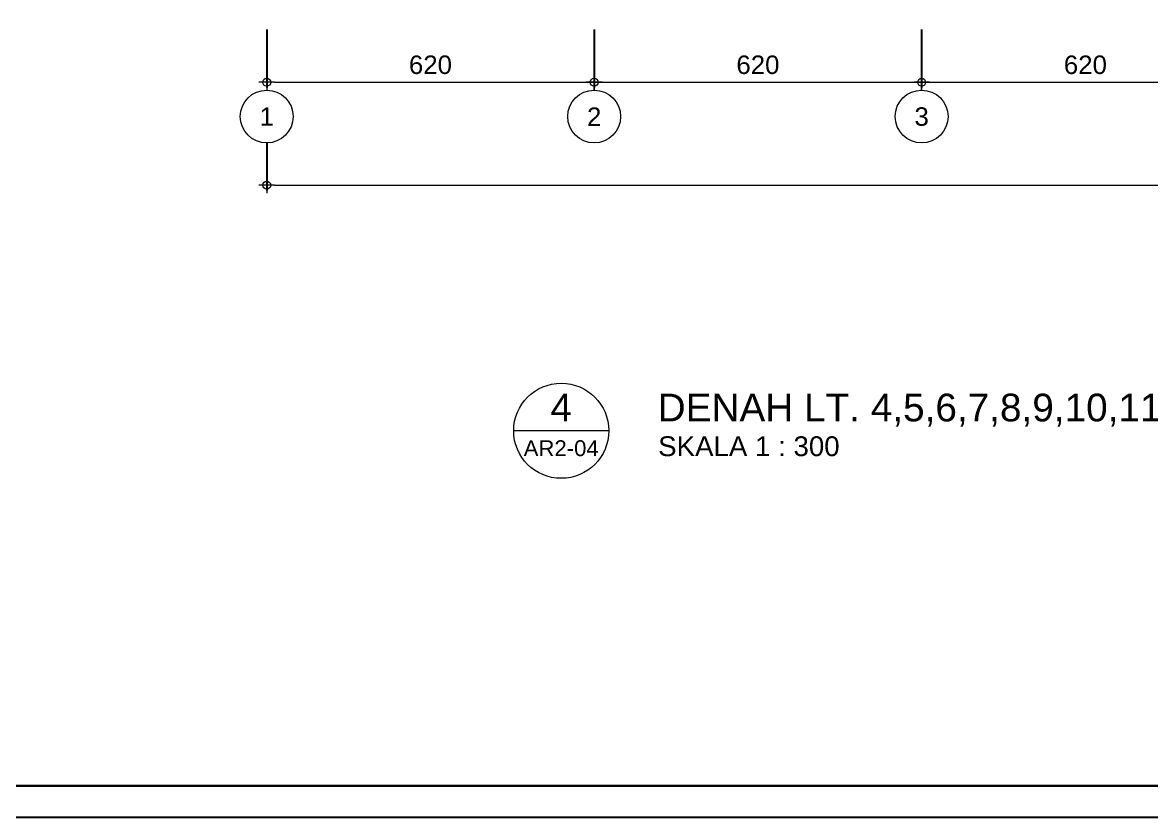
# Model space of a CAD drawing. Header units: millimetres. Extents: x -324 to 75, y -297 to 212.
# Drawn here: x -285.41 to -264.04, y 122.41 to 137.46 of the extents above; entities that cross this region are included whole.
import ezdxf
from ezdxf.enums import TextEntityAlignment as Align

# ---------------------------------------------------------------- set-up
doc = ezdxf.new("R2010")
doc.units = ezdxf.units.MM
doc.layers.get('defpoints').update_dxf_attribs({"color": 1})
for name, color, linetype, lineweight in [('KOP', 7, 'Continuous', 20), ('KOP GARIS', 1, 'Continuous', 30), ('NOT', 7, 'Continuous', 20), ('u', 6, 'Continuous', 20)]:
    doc.layers.add(name, color=color, linetype=linetype, lineweight=lineweight)
doc.styles.add('BOLD', font='arial.ttf')
doc.styles.add('S', font='simplex', dxfattribs={"width": 0.75})
doc.styles.get("Standard").update_dxf_attribs({"font": 'arial.ttf'})
doc.dimstyles.new('sk-100', dxfattribs={"dimtxt": 0.35, "dimasz": 0.15, "dimexe": 0.1, "dimexo": 0, "dimgap": 0.15, "dimtad": 1, "dimdec": 0, "dimlfac": 100, "dimzin": 0, "dimdsep": 46, "dimtxsty": 'Standard', "dimblk": 'BULAT', "dimcen": 0.09, "dimclrd": 256, "dimclre": 256, "dimclrt": 256, "dimadec": 0, "dimazin": 0, "dimtfac": 1, "dimtdec": 0, "dimtofl": 0, "dimtmove": 0, "dimatfit": 3, "dimldrblk": 'BULAT', "dimfxl": 1, "dimtolj": 1, "dimtzin": 0, "dimlwd": -1, "dimarcsym": 0})

# ---------------------------------------------------------------- blocks, each defined once
blk = doc.blocks.new('Ndtpd')
blk.add_line((0.747, 0), (-0.747, 0))
blk.add_circle((0, 0), 0.747)
at = {"flags": 4}
for tag, height, p in [('NO', 0.5, (0, 0.148)), ('NOLBR', 0.3, (0, -0.398))]:
    blk.add_attdef(tag, text='', height=height, dxfattribs=at).set_placement(p, align=Align.CENTER)
for tag, p, height in [('NDTPD', (1.516, 0.148), 0.5), ('SKALA', (1.523, -0.398), 0.3)]:
    blk.add_attdef(tag, p, '', height=height, dxfattribs=at)
blk = doc.blocks.new('KOP A3 DED')
blk.add_lwpolyline([(-21, 29.697), (21, 29.697), (21, 0), (-21, 0), (-21, 29.697)])
at = {"layer": 'KOP GARIS'}
blk.add_lwpolyline([(-20.8, 29.497), (20.8, 29.497), (20.8, 0.2), (-20.8, 0.2)], close=True, dxfattribs=at)
at = {"layer": 'KOP', "style": 'BOLD'}
for tag, p in [('JUDUL1', (15.9445, 4.0923)), ('JUDUL2', (15.9445, 3.7473)), ('JUDUL3', (15.9445, 3.4272)), ('NO', (17.2146, 1.1006)), ('REFF', (17.207, 0.7266)), ('FILE', (17.1894, 0.3359))]:
    blk.add_attdef(tag, p, '', height=0.12, dxfattribs=at)
for tag, p in [('SCALE1', (18.1706, 1.9482)), ('NAME', (16.3626, 1.7379)), ('SCALE2', (18.1692, 1.7325)), ('DATE', (19.9002, 1.7571)), ('SCALE3', (18.17, 1.521))]:
    blk.add_attdef(tag, text='', height=0.12, dxfattribs=at).set_placement(p, align=Align.MIDDLE_CENTER)
blk = doc.blocks.new('BULAT')
for p, q in [((-1, 0), (1, 0)), ((0, -1), (0, 1))]:
    blk.add_line(p, q)
blk.add_circle((0, 0), 0.5)
blk = doc.blocks.new('*D96')
at = {"layer": 'defpoints', "color": 0}
for p in [(-280.792, 137.335), (-274.592, 137.335), (-274.592, 136.335)]:
    blk.add_point(p, dxfattribs=at)
at = {"layer": 'u', "lineweight": -2}
for p, q in [((-280.792, 137.335), (-280.792, 136.235)), ((-274.592, 137.335), (-274.592, 136.235))]:
    blk.add_line(p, q, dxfattribs=at)
at = {"layer": 'u'}
blk.add_line((-280.642, 136.335), (-274.742, 136.335), dxfattribs=at)
at = {"layer": 'u', "xscale": 0.15, "yscale": 0.15, "zscale": 0.15, "rotation": 180}
blk.add_blockref('BULAT', (-280.792, 136.335), dxfattribs=at)
at = {"layer": 'u', "xscale": 0.15, "yscale": 0.15, "zscale": 0.15}
blk.add_blockref('BULAT', (-274.592, 136.335), dxfattribs=at)
at = {"layer": 'u', "insert": (-277.692, 136.663), "char_height": 0.35, "attachment_point": 5}
blk.add_mtext('\\A1;620', dxfattribs=at)
blk = doc.blocks.new('*D97')
at = {"layer": 'defpoints', "color": 0}
for p in [(-274.592, 137.335), (-268.392, 137.335), (-268.392, 136.335)]:
    blk.add_point(p, dxfattribs=at)
at = {"layer": 'u', "lineweight": -2}
for p, q in [((-274.592, 137.335), (-274.592, 136.235)), ((-268.392, 137.335), (-268.392, 136.235))]:
    blk.add_line(p, q, dxfattribs=at)
at = {"layer": 'u'}
blk.add_line((-274.442, 136.335), (-268.542, 136.335), dxfattribs=at)
at = {"layer": 'u', "xscale": 0.15, "yscale": 0.15, "zscale": 0.15, "rotation": 180}
blk.add_blockref('BULAT', (-274.592, 136.335), dxfattribs=at)
at = {"layer": 'u', "xscale": 0.15, "yscale": 0.15, "zscale": 0.15}
blk.add_blockref('BULAT', (-268.392, 136.335), dxfattribs=at)
at = {"layer": 'u', "insert": (-271.492, 136.663), "char_height": 0.35, "attachment_point": 5}
blk.add_mtext('\\A1;620', dxfattribs=at)
blk = doc.blocks.new('*D98')
at = {"layer": 'defpoints', "color": 0}
for p in [(-268.392, 137.335), (-262.192, 137.335), (-262.192, 136.335)]:
    blk.add_point(p, dxfattribs=at)
at = {"layer": 'u', "lineweight": -2}
for p, q in [((-268.392, 137.335), (-268.392, 136.235)), ((-262.192, 137.335), (-262.192, 136.235))]:
    blk.add_line(p, q, dxfattribs=at)
at = {"layer": 'u'}
blk.add_line((-268.242, 136.335), (-262.342, 136.335), dxfattribs=at)
at = {"layer": 'u', "xscale": 0.15, "yscale": 0.15, "zscale": 0.15, "rotation": 180}
blk.add_blockref('BULAT', (-268.392, 136.335), dxfattribs=at)
at = {"layer": 'u', "xscale": 0.15, "yscale": 0.15, "zscale": 0.15}
blk.add_blockref('BULAT', (-262.192, 136.335), dxfattribs=at)
at = {"layer": 'u', "insert": (-265.292, 136.663), "char_height": 0.35, "attachment_point": 5}
blk.add_mtext('\\A1;620', dxfattribs=at)
blk = doc.blocks.new('*D108')
at = {"layer": 'defpoints', "color": 0}
for p in [(-280.792, 135.185), (-206.392, 135.185), (-206.392, 134.385)]:
    blk.add_point(p, dxfattribs=at)
at = {"layer": 'u', "lineweight": -2}
for p, q in [((-280.792, 135.185), (-280.792, 134.285)), ((-206.392, 135.185), (-206.392, 134.285))]:
    blk.add_line(p, q, dxfattribs=at)
at = {"layer": 'u'}
blk.add_line((-280.642, 134.385), (-206.542, 134.385), dxfattribs=at)
at = {"layer": 'u', "xscale": 0.15, "yscale": 0.15, "zscale": 0.15, "rotation": 180}
blk.add_blockref('BULAT', (-280.792, 134.385), dxfattribs=at)
at = {"layer": 'u', "xscale": 0.15, "yscale": 0.15, "zscale": 0.15}
blk.add_blockref('BULAT', (-206.392, 134.385), dxfattribs=at)
at = {"layer": 'u', "insert": (-243.592, 134.713), "char_height": 0.35, "attachment_point": 5}
blk.add_mtext('\\A1;7440', dxfattribs=at)
blk = doc.blocks.new('NAV')
blk.add_circle((0, -0.4), 0.4)
at = {"style": 'S', "width": 0.75, "flags": 4}
blk.add_attdef('AV', text='', height=0.3, dxfattribs=at).set_placement((0, -0.4), align=Align.MIDDLE)

msp = doc.modelspace()

# ---------------------------------------------------------------- block references
at = {"xscale": 3, "yscale": 3, "zscale": 3}
msp.add_blockref('KOP A3 DED', (-235.1137, 122.4138), dxfattribs=at)
at = {"layer": 'NOT'}
ref = msp.add_blockref('Ndtpd', (-275.2161, 129.7351), dxfattribs=dict(at, xscale=1.204819277108434, yscale=1.204819277108434, zscale=1.204819277108434))
ref.add_attrib('NO', '4', dxfattribs={"layer": '0', "height": 0.525, "flags": 4}).set_placement((-275.2166, 129.9128), align=Align.CENTER)
ref.add_attrib('NDTPD', 'DENAH LT. 4,5,6,7,8,9,10,11,12,13,14,15,16 ( TOWER - A )', (-273.3896, 129.9128), dxfattribs={"layer": '0', "height": 0.525, "flags": 4})
ref.add_attrib('NOLBR', 'AR2-04', dxfattribs={"layer": '0', "height": 0.3, "flags": 4}).set_placement((-275.2166, 129.2551), align=Align.CENTER)
ref.add_attrib('SKALA', 'SKALA 1 : 300', (-273.3809, 129.2551), dxfattribs={"layer": '0', "height": 0.375, "flags": 4})
at = {"layer": 'u'}
ref = msp.add_blockref('NAV', (-280.7919, 136.1847), dxfattribs=dict(at, xscale=1.25, yscale=1.25, zscale=1.25))
ref.add_attrib('AV', '1', dxfattribs={"layer": '0', "height": 0.35, "flags": 4}).set_placement((-280.7919, 135.6847), align=Align.MIDDLE)
ref = msp.add_blockref('NAV', (-274.5919, 136.1847), dxfattribs=dict(at, xscale=1.25, yscale=1.25, zscale=1.25))
ref.add_attrib('AV', '2', dxfattribs={"layer": '0', "height": 0.35, "flags": 4}).set_placement((-274.5919, 135.6847), align=Align.MIDDLE)
ref = msp.add_blockref('NAV', (-268.3919, 136.1847), dxfattribs=dict(at, xscale=1.25, yscale=1.25, zscale=1.25))
ref.add_attrib('AV', '3', dxfattribs={"layer": '0', "height": 0.35, "flags": 4}).set_placement((-268.3919, 135.6847), align=Align.MIDDLE)

# ---------------------------------------------------------------- dimensions: what is measured, and where the dimension line sits
for base, p1, p2, picture, middle in [((-274.5919, 136.3347), (-280.7919, 137.3347), (-274.5919, 137.3347), '*D96', (-277.6919, 136.3347)), ((-268.3919, 136.3347), (-274.5919, 137.3347), (-268.3919, 137.3347), '*D97', (-271.4919, 136.3347)), ((-262.1919, 136.3347), (-268.3919, 137.3347), (-262.1919, 137.3347), '*D98', (-265.2919, 136.3347)), ((-206.3919, 134.3847), (-280.7919, 135.1847), (-206.3919, 135.1847), '*D108', (-243.5919, 134.3847))]:
    dim = msp.add_linear_dim(base=base, p1=p1, p2=p2, dimstyle='sk-100', dxfattribs=at)
    dim.commit()
    dim.dimension.update_dxf_attribs({"geometry": picture, "text_midpoint": middle, "dimtype": 160})

doc.saveas('drawing.dxf')
